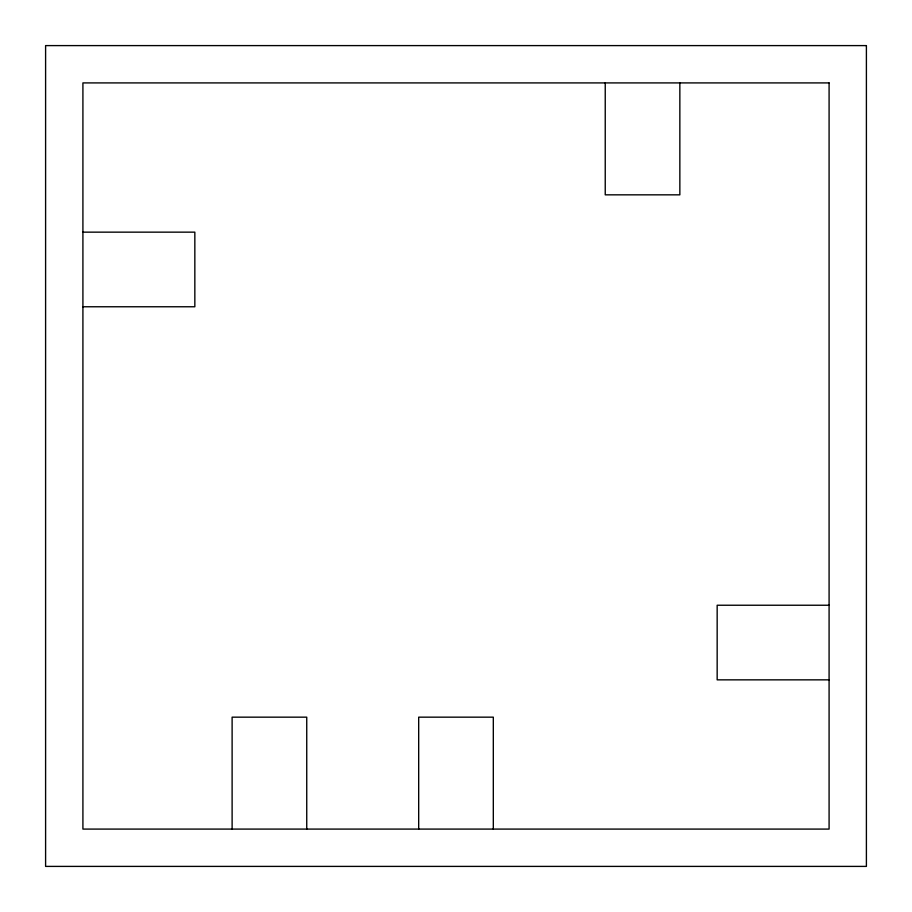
<?xml version="1.0" encoding="UTF-8"?>
<svg xmlns="http://www.w3.org/2000/svg" width="912" height="912" viewBox="0 0 912 912"><rect width="100%" height="100%" fill="white"/><g stroke="black" fill="none" stroke-linecap="round" stroke-linejoin="round"><path stroke-width="1.37" d="M82.912 232.15L194.837 232.15L194.837 306.763L82.912 306.763M829.088 605.237L717.163 605.237L717.163 679.85L829.088 679.85M679.85 82.912L679.85 194.837L605.237 194.837L605.237 82.912M493.312 829.088L493.312 717.163L418.688 717.163L418.688 829.088M306.74 829.088L306.74 717.163L232.115 717.163L232.115 829.088M866.4 45.6L45.6 45.6L45.6 866.4L866.4 866.4L866.4 45.6M829.088 82.912L82.912 82.912L82.912 829.088L829.088 829.088L829.088 82.912"/></g></svg>
